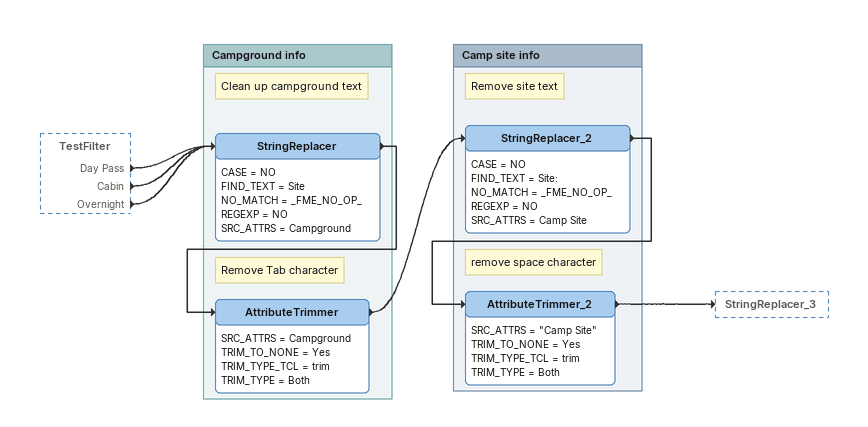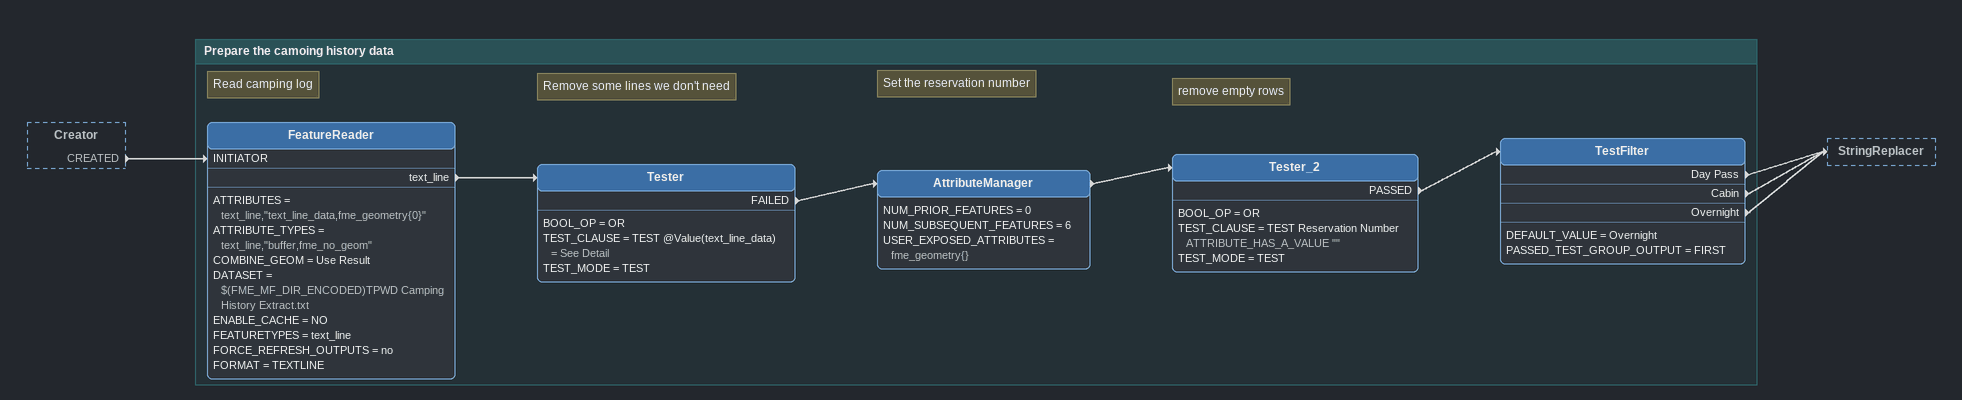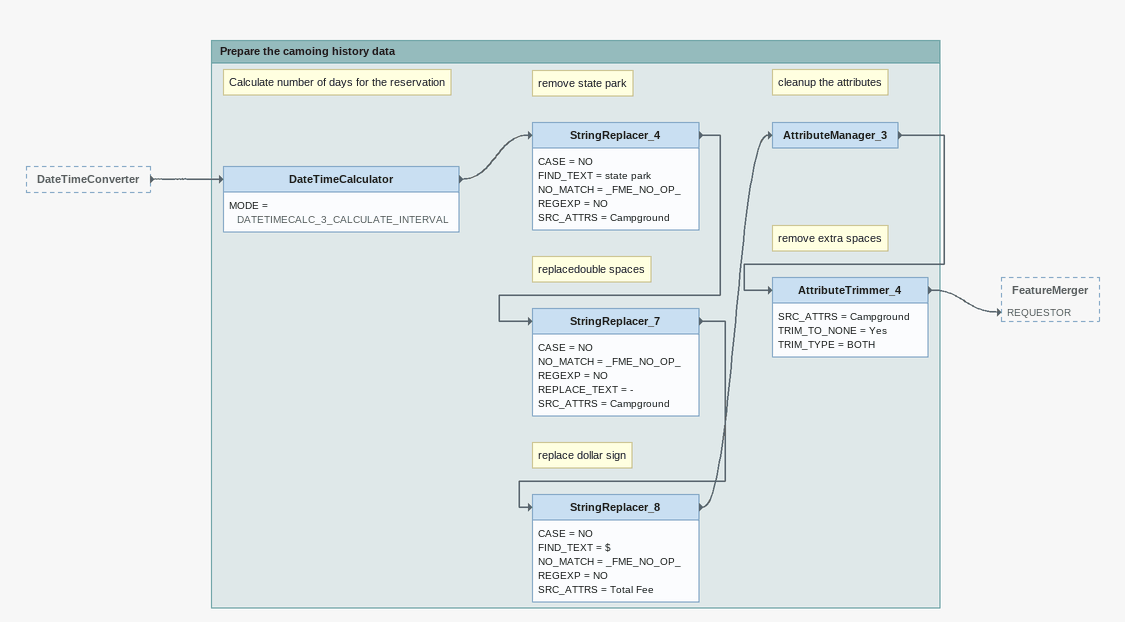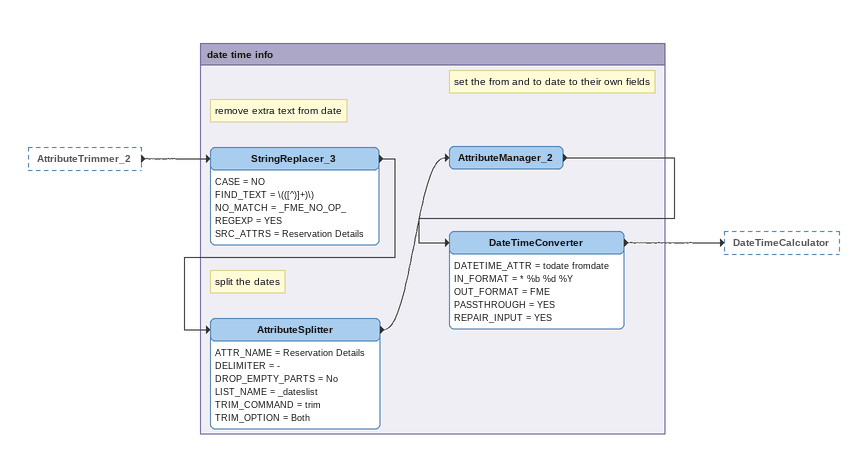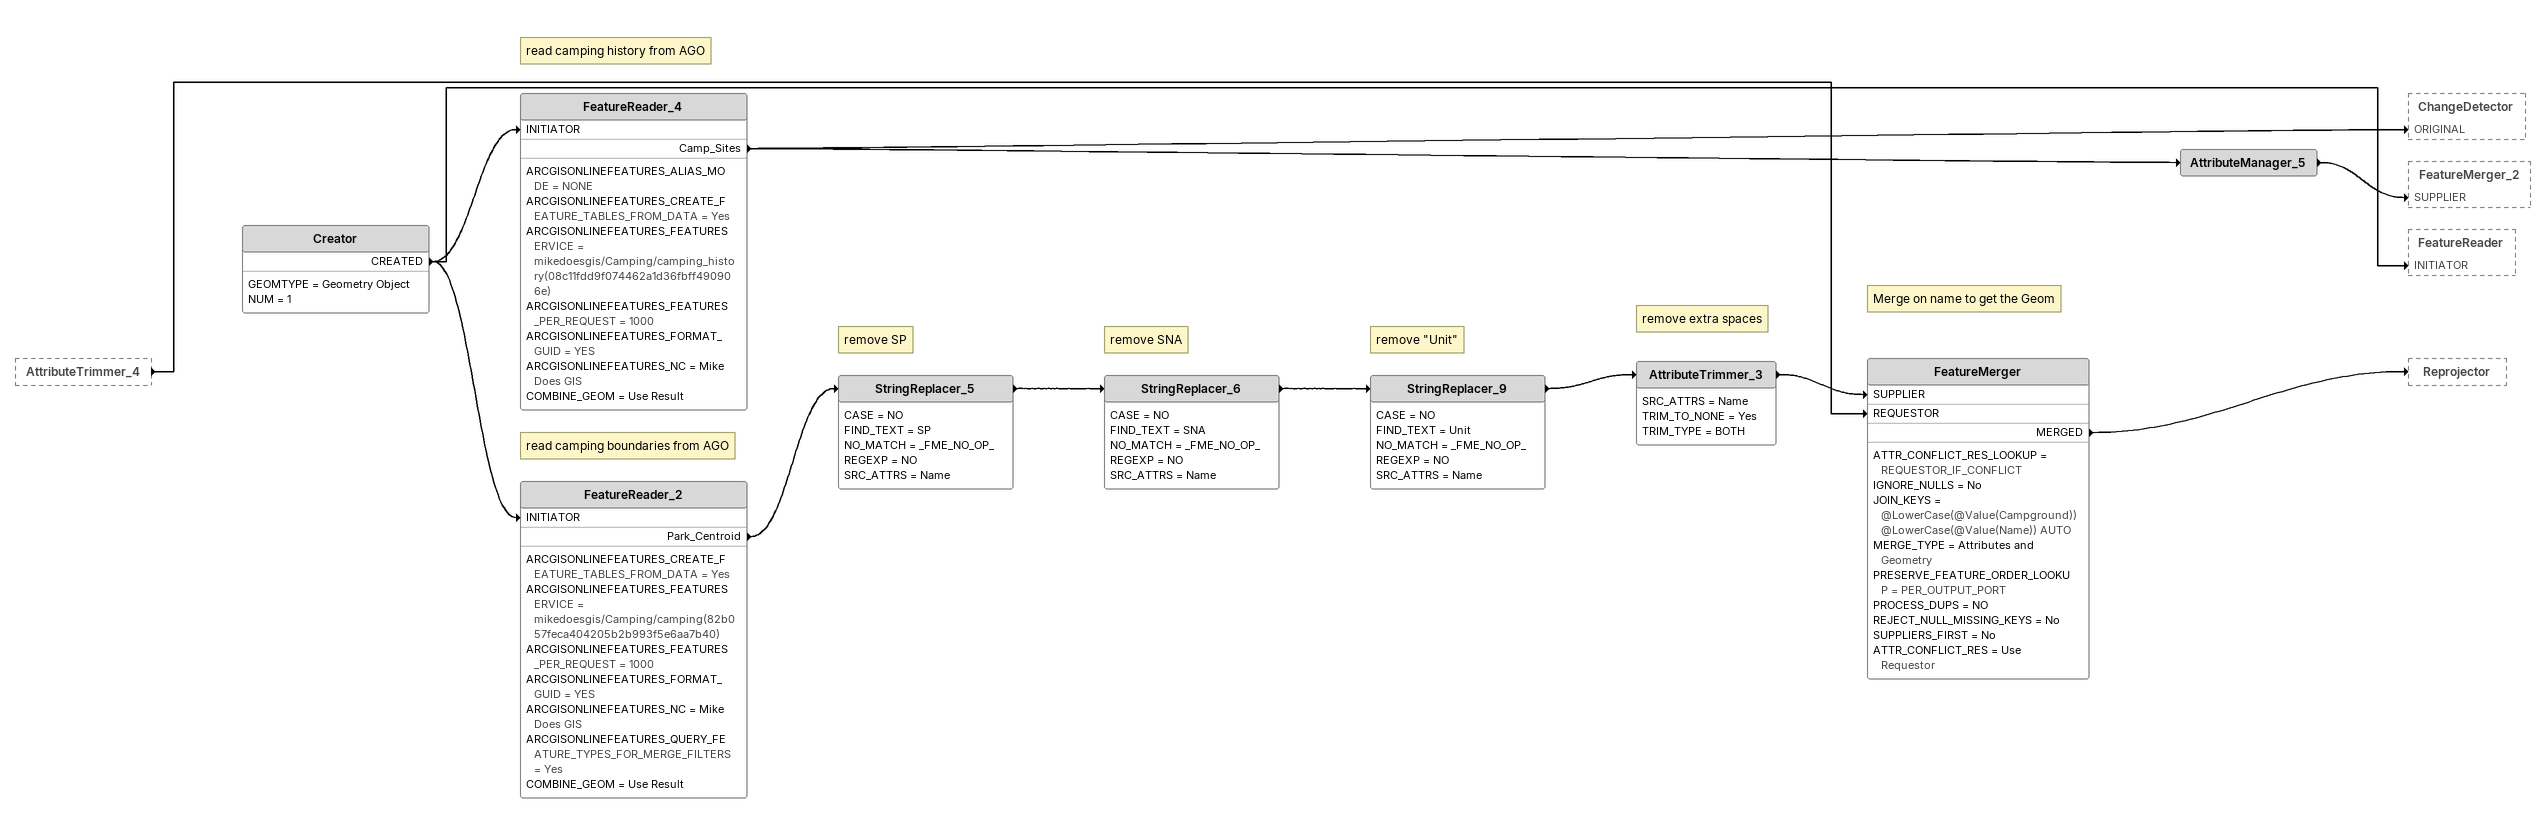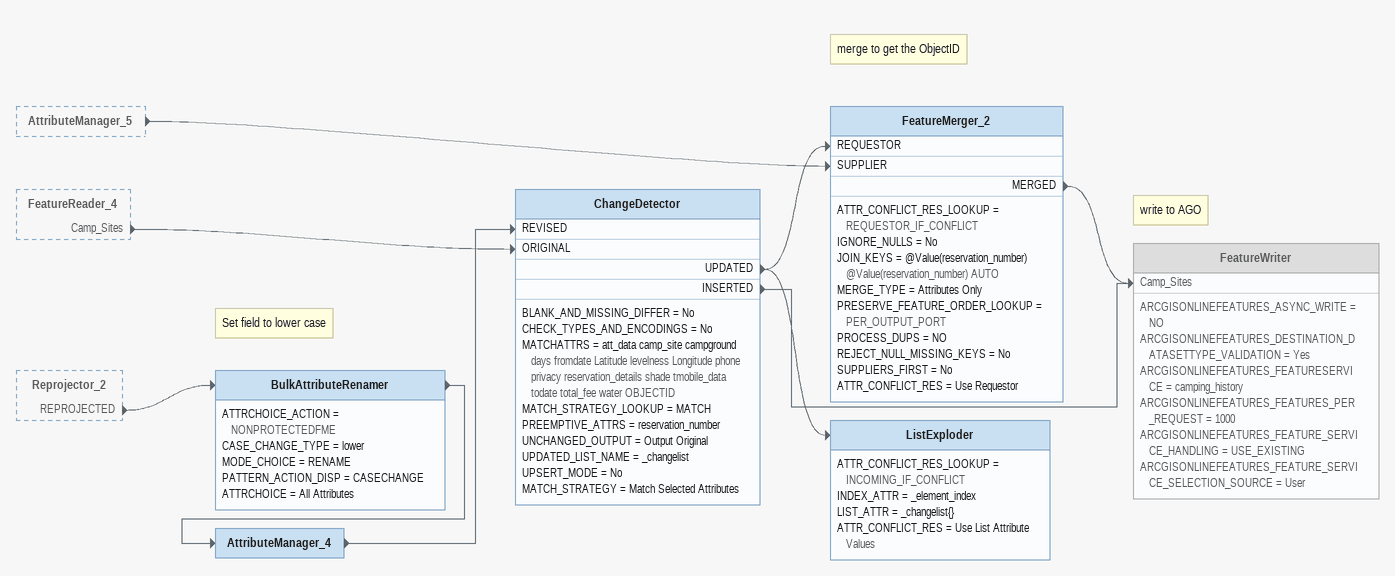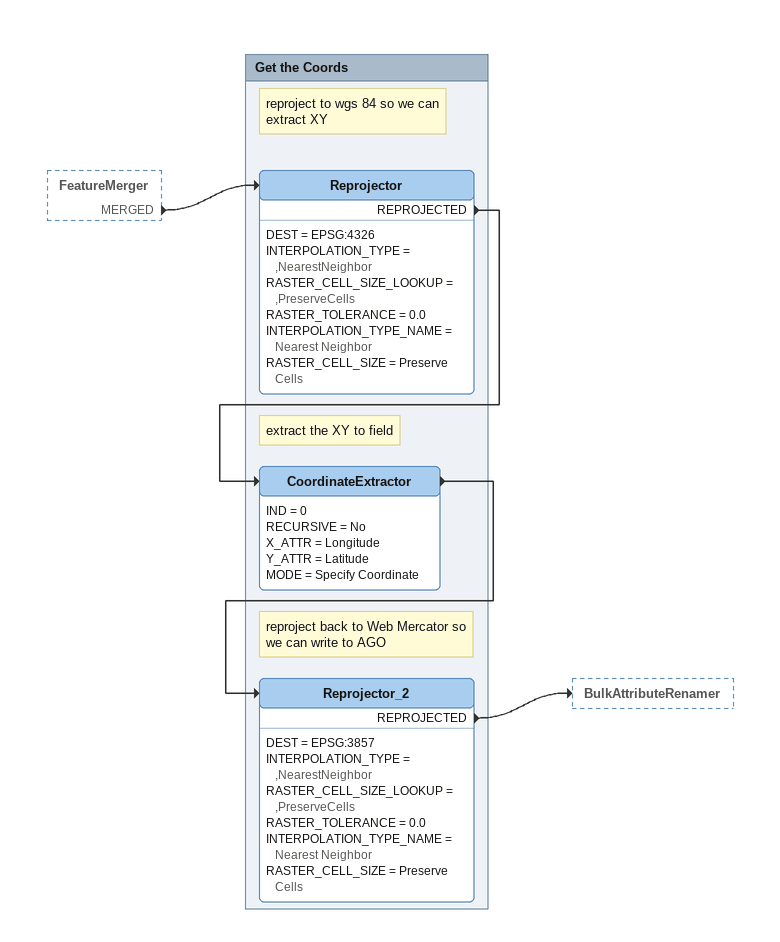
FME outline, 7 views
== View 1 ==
TestFilter [outside]
    Day Pass -> StringReplacer
    Cabin -> StringReplacer
    Overnight -> StringReplacer

Bookmark: Campground info
Note: Clean up campground text
StringReplacer
    CASE = NO
    FIND_TEXT = Site
    NO_MATCH = _FME_NO_OP_
    REGEXP = NO
    SRC_ATTRS = Campground
    -> AttributeTrimmer
Note: Remove Tab character
AttributeTrimmer
    SRC_ATTRS = Campground
    TRIM_TO_NONE = Yes
    TRIM_TYPE_TCL = trim
    TRIM_TYPE = Both
    -> StringReplacer_2

Bookmark: Camp site info
Note: Remove site text
StringReplacer_2
    CASE = NO
    FIND_TEXT = Site:
    NO_MATCH = _FME_NO_OP_
    REGEXP = NO
    SRC_ATTRS = Camp Site
    -> AttributeTrimmer_2
Note: remove space character
AttributeTrimmer_2
    SRC_ATTRS = "Camp Site"
    TRIM_TO_NONE = Yes
    TRIM_TYPE_TCL = trim
    TRIM_TYPE = Both
    -> StringReplacer_3

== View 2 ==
Creator [outside]
    CREATED -> FeatureReader [INITIATOR]

Bookmark: Prepare the camoing history data
Note: Read camping log
FeatureReader
    ATTRIBUTES = text_line,"text_line_data,fme_geometry{0}"
    ATTRIBUTE_TYPES = text_line,"buffer,fme_no_geom"
    COMBINE_GEOM = Use Result
    DATASET = $(FME_MF_DIR_ENCODED)TPWD Camping History Extract.txt
    ENABLE_CACHE = NO
    FEATURETYPES = text_line
    FORCE_REFRESH_OUTPUTS = no
    FORMAT = TEXTLINE
    text_line -> Tester
Note: Remove some lines we don't need
Tester
    BOOL_OP = OR
    TEST_CLAUSE = TEST @Value(text_line_data) = See Detail
    TEST_MODE = TEST
    FAILED -> AttributeManager
Note: Set the reservation number
AttributeManager
    NUM_PRIOR_FEATURES = 0
    NUM_SUBSEQUENT_FEATURES = 6
    USER_EXPOSED_ATTRIBUTES = fme_geometry{}
    -> Tester_2
Note: remove empty rows
Tester_2
    BOOL_OP = OR
    TEST_CLAUSE = TEST Reservation Number ATTRIBUTE_HAS_A_VALUE ""
    TEST_MODE = TEST
    PASSED -> TestFilter
TestFilter
    DEFAULT_VALUE = Overnight
    PASSED_TEST_GROUP_OUTPUT = FIRST
    Day Pass -> StringReplacer
    Cabin -> StringReplacer
    Overnight -> StringReplacer

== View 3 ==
DateTimeConverter [outside]
    -> DateTimeCalculator

Bookmark: Prepare the camoing history data
Note: Calculate number of days for the reservation
DateTimeCalculator
    MODE = DATETIMECALC_3_CALCULATE_INTERVAL
    -> StringReplacer_4
Note: remove state park
StringReplacer_4
    CASE = NO
    FIND_TEXT = state park
    NO_MATCH = _FME_NO_OP_
    REGEXP = NO
    SRC_ATTRS = Campground
    -> StringReplacer_7
Note: replacedouble spaces
StringReplacer_7
    CASE = NO
    NO_MATCH = _FME_NO_OP_
    REGEXP = NO
    REPLACE_TEXT = -
    SRC_ATTRS = Campground
    -> StringReplacer_8
Note: replace dollar sign
StringReplacer_8
    CASE = NO
    FIND_TEXT = $
    NO_MATCH = _FME_NO_OP_
    REGEXP = NO
    SRC_ATTRS = Total Fee
    -> AttributeManager_3
Note: cleanup the attributes
AttributeManager_3
    -> AttributeTrimmer_4
Note: remove extra spaces
AttributeTrimmer_4
    SRC_ATTRS = Campground
    TRIM_TO_NONE = Yes
    TRIM_TYPE = BOTH
    -> FeatureMerger [REQUESTOR]

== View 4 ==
AttributeTrimmer_2 [outside]
    -> StringReplacer_3

Bookmark: date time info
Note: remove extra text from date
StringReplacer_3
    CASE = NO
    FIND_TEXT = \(([^)]+)\)
    NO_MATCH = _FME_NO_OP_
    REGEXP = YES
    SRC_ATTRS = Reservation Details
    -> AttributeSplitter
Note: split the dates
AttributeSplitter
    ATTR_NAME = Reservation Details
    DELIMITER = -
    DROP_EMPTY_PARTS = No
    LIST_NAME = _dateslist
    TRIM_COMMAND = trim
    TRIM_OPTION = Both
    -> AttributeManager_2
Note: set the from and to date to their own fields
AttributeManager_2
    -> DateTimeConverter
DateTimeConverter
    DATETIME_ATTR = todate fromdate
    IN_FORMAT = * %b %d %Y
    OUT_FORMAT = FME
    PASSTHROUGH = YES
    REPAIR_INPUT = YES
    -> DateTimeCalculator

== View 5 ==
AttributeTrimmer_4 [outside]
    -> FeatureMerger [REQUESTOR]
Creator
    GEOMTYPE = Geometry Object
    NUM = 1
    CREATED -> FeatureReader [INITIATOR]
    CREATED -> FeatureReader_2 [INITIATOR]
    CREATED -> FeatureReader_4 [INITIATOR]
Note: read camping history from AGO
FeatureReader_4
    ARCGISONLINEFEATURES_ALIAS_MODE = NONE
    ARCGISONLINEFEATURES_CREATE_FEATURE_TABLES_FROM_DATA = Yes
    ARCGISONLINEFEATURES_FEATURESERVICE = mikedoesgis/Camping/camping_history(08c11fdd9f074462a1d36fbff490906e)
    ARCGISONLINEFEATURES_FEATURES_PER_REQUEST = 1000
    ARCGISONLINEFEATURES_FORMAT_GUID = YES
    ARCGISONLINEFEATURES_NC = Mike Does GIS
    COMBINE_GEOM = Use Result
    Camp_Sites -> AttributeManager_5
    Camp_Sites -> ChangeDetector [ORIGINAL]
AttributeManager_5
    -> FeatureMerger_2 [SUPPLIER]
Note: read camping boundaries from AGO
FeatureReader_2
    ARCGISONLINEFEATURES_CREATE_FEATURE_TABLES_FROM_DATA = Yes
    ARCGISONLINEFEATURES_FEATURESERVICE = mikedoesgis/Camping/camping(82b057feca404205b2b993f5e6aa7b40)
    ARCGISONLINEFEATURES_FEATURES_PER_REQUEST = 1000
    ARCGISONLINEFEATURES_FORMAT_GUID = YES
    ARCGISONLINEFEATURES_NC = Mike Does GIS
    ARCGISONLINEFEATURES_QUERY_FEATURE_TYPES_FOR_MERGE_FILTERS = Yes
    COMBINE_GEOM = Use Result
    Park_Centroid -> StringReplacer_5
Note: remove SP
StringReplacer_5
    CASE = NO
    FIND_TEXT = SP
    NO_MATCH = _FME_NO_OP_
    REGEXP = NO
    SRC_ATTRS = Name
    -> StringReplacer_6
Note: remove SNA
StringReplacer_6
    CASE = NO
    FIND_TEXT = SNA
    NO_MATCH = _FME_NO_OP_
    REGEXP = NO
    SRC_ATTRS = Name
    -> StringReplacer_9
Note: remove "Unit"
StringReplacer_9
    CASE = NO
    FIND_TEXT = Unit
    NO_MATCH = _FME_NO_OP_
    REGEXP = NO
    SRC_ATTRS = Name
    -> AttributeTrimmer_3
Note: remove extra spaces
AttributeTrimmer_3
    SRC_ATTRS = Name
    TRIM_TO_NONE = Yes
    TRIM_TYPE = BOTH
    -> FeatureMerger [SUPPLIER]
Note: Merge on name to get the Geom
FeatureMerger
    ATTR_CONFLICT_RES_LOOKUP = REQUESTOR_IF_CONFLICT
    IGNORE_NULLS = No
    JOIN_KEYS = @LowerCase(@Value(Campground)) @LowerCase(@Value(Name)) AUTO
    MERGE_TYPE = Attributes and Geometry
    PRESERVE_FEATURE_ORDER_LOOKUP = PER_OUTPUT_PORT
    PROCESS_DUPS = NO
    REJECT_NULL_MISSING_KEYS = No
    SUPPLIERS_FIRST = No
    ATTR_CONFLICT_RES = Use Requestor
    MERGED -> Reprojector

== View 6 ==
AttributeManager_5 [outside]
    -> FeatureMerger_2 [SUPPLIER]
FeatureReader_4 [outside]
    Camp_Sites -> ChangeDetector [ORIGINAL]
Reprojector_2 [outside]
    REPROJECTED -> BulkAttributeRenamer
Note: Set field to lower case
BulkAttributeRenamer
    ATTRCHOICE_ACTION = NONPROTECTEDFME
    CASE_CHANGE_TYPE = lower
    MODE_CHOICE = RENAME
    PATTERN_ACTION_DISP = CASECHANGE
    ATTRCHOICE = All Attributes
    -> AttributeManager_4
AttributeManager_4
    -> ChangeDetector [REVISED]
ChangeDetector
    BLANK_AND_MISSING_DIFFER = No
    CHECK_TYPES_AND_ENCODINGS = No
    MATCHATTRS = att_data camp_site campground days fromdate Latitude levelness Longitude phone privacy reservation_details shade tmobile_data todate total_fee water OBJECTID
    MATCH_STRATEGY_LOOKUP = MATCH
    PREEMPTIVE_ATTRS = reservation_number
    UNCHANGED_OUTPUT = Output Original
    UPDATED_LIST_NAME = _changelist
    UPSERT_MODE = No
    MATCH_STRATEGY = Match Selected Attributes
    UPDATED -> FeatureMerger_2 [REQUESTOR]
    UPDATED -> ListExploder
    INSERTED -> FeatureWriter [Camp_Sites]
Note: merge to get the ObjectID
FeatureMerger_2
    ATTR_CONFLICT_RES_LOOKUP = REQUESTOR_IF_CONFLICT
    IGNORE_NULLS = No
    JOIN_KEYS = @Value(reservation_number) @Value(reservation_number) AUTO
    MERGE_TYPE = Attributes Only
    PRESERVE_FEATURE_ORDER_LOOKUP = PER_OUTPUT_PORT
    PROCESS_DUPS = NO
    REJECT_NULL_MISSING_KEYS = No
    SUPPLIERS_FIRST = No
    ATTR_CONFLICT_RES = Use Requestor
    MERGED -> FeatureWriter [Camp_Sites]
Note: write to AGO
FeatureWriter [off]
    ARCGISONLINEFEATURES_ASYNC_WRITE = NO
    ARCGISONLINEFEATURES_DESTINATION_DATASETTYPE_VALIDATION = Yes
    ARCGISONLINEFEATURES_FEATURESERVICE = camping_history
    ARCGISONLINEFEATURES_FEATURES_PER_REQUEST = 1000
    ARCGISONLINEFEATURES_FEATURE_SERVICE_HANDLING = USE_EXISTING
    ARCGISONLINEFEATURES_FEATURE_SERVICE_SELECTION_SOURCE = User
ListExploder
    ATTR_CONFLICT_RES_LOOKUP = INCOMING_IF_CONFLICT
    INDEX_ATTR = _element_index
    LIST_ATTR = _changelist{}
    ATTR_CONFLICT_RES = Use List Attribute Values

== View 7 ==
FeatureMerger [outside]
    MERGED -> Reprojector

Bookmark: Get the Coords
Note: reproject to wgs 84 so we can extract XY
Reprojector
    DEST = EPSG:4326
    INTERPOLATION_TYPE = ,NearestNeighbor
    RASTER_CELL_SIZE_LOOKUP = ,PreserveCells
    RASTER_TOLERANCE = 0.0
    INTERPOLATION_TYPE_NAME = Nearest Neighbor
    RASTER_CELL_SIZE = Preserve Cells
    REPROJECTED -> CoordinateExtractor
Note: extract the XY to field
CoordinateExtractor
    IND = 0
    RECURSIVE = No
    X_ATTR = Longitude
    Y_ATTR = Latitude
    MODE = Specify Coordinate
    -> Reprojector_2
Note: reproject back to Web Mercator so we can write to AGO
Reprojector_2
    DEST = EPSG:3857
    INTERPOLATION_TYPE = ,NearestNeighbor
    RASTER_CELL_SIZE_LOOKUP = ,PreserveCells
    RASTER_TOLERANCE = 0.0
    INTERPOLATION_TYPE_NAME = Nearest Neighbor
    RASTER_CELL_SIZE = Preserve Cells
    REPROJECTED -> BulkAttributeRenamer
